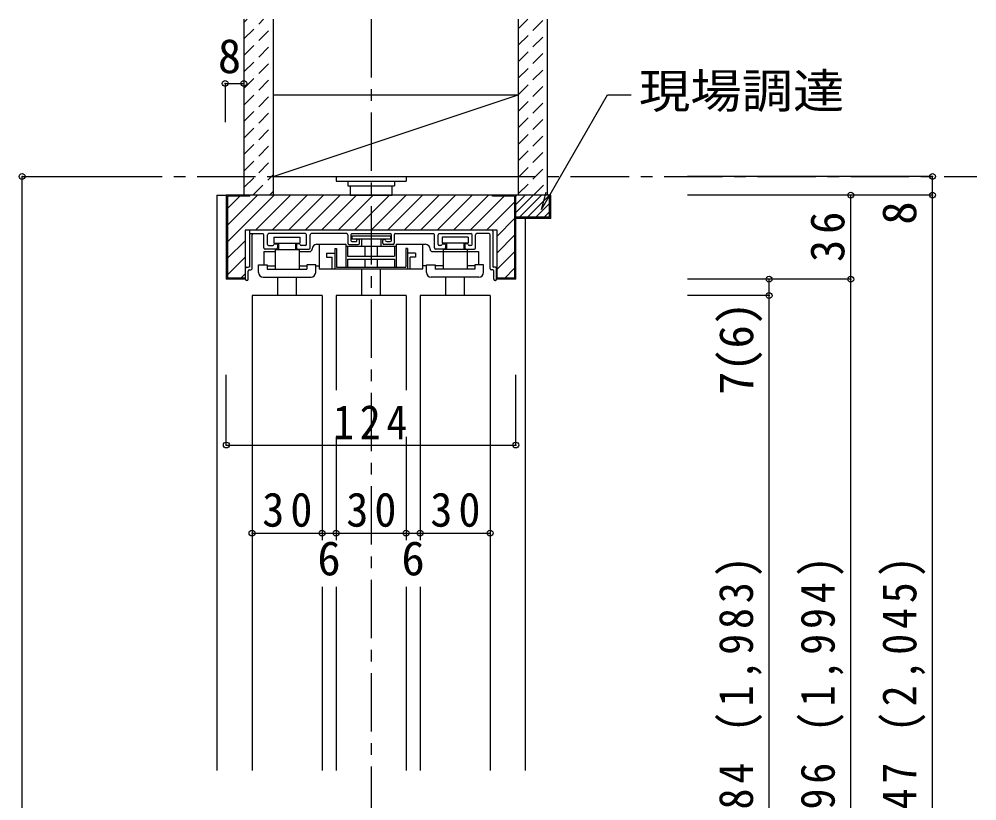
# Model space of a CAD drawing. Units: millimetres at full size, sheet at 1:5; details may follow other scales. Extents: x -973 to 977, y -718 to 696.
# Drawn here: x -485.4 to -75.2, y -337.2 to -2.5 of the extents above; entities that cross this region are included whole.
import ezdxf
from ezdxf.enums import TextEntityAlignment as Align

# ---------------------------------------------------------------- set-up
doc = ezdxf.new("R2010")
doc.units = ezdxf.units.MM
doc.header["$LTSCALE"] = 5
doc.header["$PDMODE"] = 32
doc.header["$PDSIZE"] = 2.5
doc.linetypes.add('CHAIN1', pattern=[8, 5, -1, 1, -1])
doc.linetypes.add('DASHED1', pattern=[1.8, 1.2, -0.6])
for name, color, linetype in [('0-1_通り芯', 4, 'CHAIN1'), ('0-2_柱', 7, 'Continuous'), ('0-3_仕上げ', 2, 'Continuous'), ('0-4_枠', 3, 'Continuous'), ('0-6_扉', 6, 'Continuous'), ('0-7_金物', 7, 'Continuous'), ('0-A_文字', 7, 'Continuous'), ('0-B_寸法', 7, 'Continuous'), ('0-C_ハッチ', 4, 'Continuous')]:
    doc.layers.add(name, color=color, linetype=linetype)
doc.styles.add('ＭＳ ゴシック', font='')
doc.styles.get('ＭＳ ゴシック').set_extended_font_data('MS Gothic')

msp = doc.modelspace()

# ---------------------------------------------------------------- linework, layer by layer
at = {"layer": '0-1_通り芯'}
for p, q in [((-334.656, -2.5), (-334.656, -577.5)), ((-449.156, -69.84), (-75.156, -69.84))]:
    msp.add_line(p, q, dxfattribs=at)
at = {"layer": '0-2_柱'}
for p, q in [((-376.656, -69.84), (-271.656, -34.84)), ((-376.656, -34.84), (-271.656, -34.84)), ((-376.656, -69.84), (-375.862, -69.84)), ((-375.862, -69.84), (-271.656, -69.84))]:
    msp.add_line(p, q, dxfattribs=at)
at = {"layer": '0-3_仕上げ'}
for p, q in [((-389.156, -2.5), (-389.156, -77.84)), ((-376.656, -2.5), (-376.656, -77.84)), ((-271.656, -2.5), (-271.656, -77.84)), ((-259.156, -2.5), (-259.156, -77.84))]:
    msp.add_line(p, q, dxfattribs=at)
at = {"layer": '0-4_枠', "color": 4}
msp.add_line((-400.656, -77.84), (-396.656, -77.84), dxfattribs=at)
at = {"layer": '0-4_枠'}
for p, q in [((-257.656, -77.84), (-396.656, -77.84)), ((-396.656, -77.84), (-396.656, -113.84)), ((-386.656, -78.34), (-386.656, -77.84)), ((-282.656, -78.34), (-282.656, -77.84)), ((-272.656, -113.84), (-272.656, -77.84)), ((-258.156, -87.34), (-258.156, -77.84)), ((-257.656, -87.84), (-257.656, -77.84)), ((-386.656, -78.34), (-396.156, -78.34)), ((-396.156, -78.34), (-396.156, -113.34)), ((-273.156, -78.34), (-282.656, -78.34)), ((-273.156, -78.34), (-273.156, -113.34)), ((-258.156, -87.34), (-272.656, -87.34)), ((-257.656, -87.84), (-272.656, -87.84)), ((-280.656, -113.84), (-280.656, -92.84)), ((-388.656, -113.84), (-396.656, -113.84)), ((-388.656, -113.34), (-396.156, -113.34)), ((-273.156, -113.34), (-280.656, -113.34)), ((-272.656, -113.84), (-280.656, -113.84))]:
    msp.add_line(p, q, dxfattribs=at)
msp.add_lwpolyline([(-280.656, -92.84), (-388.656, -92.84), (-388.656, -113.84)], dxfattribs=at)
at = {"layer": '0-6_扉'}
for p, q in [((-355.656, -120.84), (-385.656, -120.84)), ((-385.656, -120.84), (-385.656, -324.17)), ((-355.656, -120.84), (-355.656, -225.539)), ((-319.656, -120.84), (-349.656, -120.84)), ((-349.656, -120.84), (-349.656, -161.34)), ((-319.656, -120.84), (-319.656, -161.34)), ((-313.656, -120.84), (-313.656, -225.539)), ((-283.656, -120.84), (-313.656, -120.84)), ((-283.656, -120.84), (-283.656, -324.17)), ((-349.656, -181.34), (-349.656, -225.539)), ((-319.656, -181.34), (-319.656, -225.539)), ((-355.656, -245.539), (-355.656, -324.17)), ((-349.656, -245.539), (-349.656, -324.17)), ((-319.656, -245.539), (-319.656, -324.17)), ((-313.656, -245.539), (-313.656, -324.17))]:
    msp.add_line(p, q, dxfattribs=at)
at = {"layer": '0-7_金物'}
for p, q in [((-349.656, -69.84), (-349.656, -71.84)), ((-349.656, -69.84), (-319.656, -69.84)), ((-349.656, -71.84), (-319.656, -71.84)), ((-344.656, -71.84), (-344.656, -73.84)), ((-344.656, -73.84), (-324.656, -73.84)), ((-343.656, -73.84), (-343.656, -77.84)), ((-325.656, -77.84), (-325.656, -73.84)), ((-324.656, -71.84), (-324.656, -73.84)), ((-319.656, -69.84), (-319.656, -71.84)), ((-343.656, -77.84), (-325.656, -77.84)), ((-386.758, -93.34), (-386.758, -108.74)), ((-283.058, -92.84), (-386.258, -92.84)), ((-386.258, -94.34), (-381.058, -94.34)), ((-362.758, -94.34), (-378.558, -94.34)), ((-345.058, -94.34), (-360.272, -94.34)), ((-342.858, -94.34), (-326.458, -94.34)), ((-324.258, -94.34), (-307.958, -94.34)), ((-305.458, -94.34), (-291.858, -94.34)), ((-284.158, -94.34), (-289.358, -94.34)), ((-282.558, -93.34), (-282.558, -108.74)), ((-385.658, -109.34), (-385.658, -94.84)), ((-380.558, -100.44), (-380.558, -94.84)), ((-379.058, -98.94), (-379.058, -94.84)), ((-376.251, -95.893), (-365.179, -95.893)), ((-365.179, -95.893), (-365.179, -98.463)), ((-362.258, -98.94), (-362.258, -94.84)), ((-360.758, -100.44), (-360.758, -94.84)), ((-344.558, -94.84), (-344.558, -98.44)), ((-343.358, -94.84), (-343.358, -97.24)), ((-342.942, -95.202), (-326.377, -95.202)), ((-342.942, -95.202), (-342.942, -96.582)), ((-342.942, -96.582), (-326.377, -96.582)), ((-342.858, -97.74), (-340.858, -97.74)), ((-340.858, -97.24), (-340.858, -97.74)), ((-340.158, -96.74), (-340.358, -96.74)), ((-339.658, -98.44), (-339.658, -97.24)), ((-338.801, -96.669), (-338.801, -99.775)), ((-330.511, -96.669), (-330.511, -99.775)), ((-329.658, -98.44), (-329.658, -97.24)), ((-329.158, -96.74), (-328.958, -96.74)), ((-327.958, -97.74), (-326.458, -97.74)), ((-326.377, -95.202), (-326.377, -96.582)), ((-325.958, -97.24), (-325.958, -94.84)), ((-324.758, -94.84), (-324.758, -98.44)), ((-307.458, -100.44), (-307.458, -94.84)), ((-305.958, -98.94), (-305.958, -94.84)), ((-293.061, -95.893), (-304.133, -95.893)), ((-304.133, -95.893), (-304.133, -98.463)), ((-291.358, -98.94), (-291.358, -94.84)), ((-289.858, -100.44), (-289.858, -94.84)), ((-283.658, -109.34), (-283.658, -94.84)), ((-380.631, -102.043), (-375.756, -102.043)), ((-380.631, -102.043), (-380.631, -107.657)), ((-375.258, -100.94), (-380.058, -100.94)), ((-378.558, -99.44), (-376.737, -99.44)), ((-375.758, -98.64), (-375.258, -98.64)), ((-375.756, -101.116), (-375.756, -109.534)), ((-375.756, -101.116), (-365.475, -101.116)), ((-374.758, -99.14), (-374.758, -100.44)), ((-374.372, -98.463), (-374.372, -101.116)), ((-366.958, -98.463), (-366.958, -101.116)), ((-366.558, -99.14), (-366.558, -100.44)), ((-365.558, -98.64), (-366.058, -98.64)), ((-366.058, -100.94), (-361.258, -100.94)), ((-365.475, -101.116), (-365.475, -109.534)), ((-365.475, -102.043), (-361.019, -102.043)), ((-362.758, -99.44), (-364.578, -99.44)), ((-359.957, -100.901), (-359.957, -101.043)), ((-357.957, -98.901), (-345.402, -98.901)), ((-350.234, -100.674), (-350.234, -109.425)), ((-345.402, -98.901), (-345.402, -108.705)), ((-345.246, -99.728), (-323.91, -99.728)), ((-344.754, -99.728), (-344.754, -103.916)), ((-344.058, -98.94), (-340.158, -98.94)), ((-337.334, -99.728), (-337.334, -103.916)), ((-331.977, -99.728), (-331.977, -103.916)), ((-325.258, -98.94), (-329.158, -98.94)), ((-324.557, -99.728), (-324.557, -103.916)), ((-323.91, -98.901), (-323.91, -108.705)), ((-323.91, -98.901), (-311.355, -98.901)), ((-319.078, -100.674), (-319.798, -100.674)), ((-319.798, -100.674), (-319.798, -108.705)), ((-319.078, -100.674), (-319.078, -109.425)), ((-312.432, -109.425), (-312.432, -98.901)), ((-309.355, -101.043), (-309.355, -100.901)), ((-308.355, -102.043), (-288.68, -102.043)), ((-303.254, -100.94), (-306.958, -100.94)), ((-304.734, -99.44), (-305.458, -99.44)), ((-293.555, -101.116), (-303.836, -101.116)), ((-303.836, -101.116), (-303.836, -109.534)), ((-303.754, -98.64), (-303.254, -98.64)), ((-302.754, -99.14), (-302.754, -100.44)), ((-302.353, -98.463), (-302.353, -101.116)), ((-294.939, -98.463), (-294.939, -101.116)), ((-294.554, -99.14), (-294.554, -100.44)), ((-293.554, -98.64), (-294.054, -98.64)), ((-294.054, -100.94), (-290.358, -100.94)), ((-293.555, -101.116), (-293.555, -109.534)), ((-291.858, -99.44), (-292.574, -99.44)), ((-288.68, -102.043), (-288.68, -107.657)), ((-353.723, -102.723), (-350.455, -102.723)), ((-353.723, -102.723), (-353.723, -104.385)), ((-353.723, -104.385), (-351.341, -104.385)), ((-351.341, -109.425), (-351.341, -104.385)), ((-344.754, -103.916), (-324.557, -103.916)), ((-344.754, -105.21), (-344.754, -108.705)), ((-344.754, -105.21), (-324.557, -105.21)), ((-337.334, -105.21), (-337.334, -108.705)), ((-331.977, -105.21), (-331.977, -108.705)), ((-324.557, -105.21), (-324.557, -108.705)), ((-315.589, -102.723), (-318.856, -102.723)), ((-315.589, -104.385), (-317.97, -104.385)), ((-317.97, -109.425), (-317.97, -104.385)), ((-315.589, -102.723), (-315.589, -104.385)), ((-388.408, -113.84), (-388.408, -109.24)), ((-387.908, -108.74), (-387.258, -108.74)), ((-387.308, -113.84), (-387.308, -110.34)), ((-386.808, -109.84), (-386.158, -109.84)), ((-382.854, -110.969), (-382.854, -107.657)), ((-379.144, -108.096), (-375.756, -108.096)), ((-379.116, -109.534), (-362.116, -109.534)), ((-365.475, -108.096), (-362.116, -108.096)), ((-362.116, -107.657), (-362.116, -109.534)), ((-358.378, -108.096), (-356.88, -108.096)), ((-349.514, -108.705), (-319.798, -108.705)), ((-338.656, -120.84), (-338.656, -109.805)), ((-330.656, -120.84), (-330.656, -109.805)), ((-310.934, -108.096), (-312.432, -108.096)), ((-307.196, -107.657), (-307.196, -109.534)), ((-303.836, -108.096), (-307.196, -108.096)), ((-290.196, -109.534), (-307.196, -109.534)), ((-290.168, -108.096), (-293.555, -108.096)), ((-282.508, -109.84), (-283.158, -109.84)), ((-281.408, -108.74), (-282.058, -108.74)), ((-282.008, -113.84), (-282.008, -110.34)), ((-280.908, -113.84), (-280.908, -109.24)), ((-387.908, -114.34), (-387.808, -114.34)), ((-380.854, -112.969), (-360.424, -112.969)), ((-374.656, -120.84), (-374.656, -112.969)), ((-366.656, -120.84), (-366.656, -112.969)), ((-288.457, -112.969), (-308.887, -112.969)), ((-302.656, -120.84), (-302.656, -112.969)), ((-294.656, -120.84), (-294.656, -112.969)), ((-281.408, -114.34), (-281.508, -114.34))]:
    msp.add_line(p, q, dxfattribs=at)
for points in [[(-376.251, -95.893), (-376.251, -98.463), (-365.179, -98.463)], [(-293.061, -95.893), (-293.061, -98.463), (-304.133, -98.463)], [(-356.88, -99.068), (-356.88, -109.425), (-312.432, -109.425)], [(-350.234, -100.674), (-349.514, -100.674), (-349.514, -108.705)], [(-382.854, -107.657), (-379.116, -107.657), (-379.116, -109.534)], [(-358.378, -110.969), (-358.378, -107.657), (-362.116, -107.657)], [(-310.934, -110.969), (-310.934, -107.657), (-307.196, -107.657)], [(-286.457, -110.969), (-286.457, -107.657), (-290.196, -107.657), (-290.196, -109.534)]]:
    msp.add_lwpolyline(points, dxfattribs=at)
for centre, radius, start, end in [((-386.258, -93.34), 0.5, 90, 180), ((-386.258, -94.84), 0.5, 90, 180), ((-385.158, -94.84), 0.5, 90, 180), ((-381.058, -94.84), 0.5, 0, 90), ((-378.558, -94.84), 0.5, 90, 180), ((-362.758, -94.84), 0.5, 0, 90), ((-360.258, -94.84), 0.5, 90, 180), ((-345.058, -94.84), 0.5, 0, 90), ((-342.858, -94.84), 0.5, 90, 180), ((-326.458, -94.84), 0.5, 0, 90), ((-324.258, -94.84), 0.5, 90, 180), ((-307.958, -94.84), 0.5, 0, 90), ((-305.458, -94.84), 0.5, 90, 180), ((-291.858, -94.84), 0.5, 0, 90), ((-289.358, -94.84), 0.5, 90, 180), ((-284.158, -94.84), 0.5, 0, 90), ((-283.058, -93.34), 0.5, 0, 90), ((-344.058, -98.44), 0.5, 180, 270), ((-342.858, -97.24), 0.5, 180, 270), ((-340.358, -97.24), 0.5, 90, 180), ((-340.158, -97.24), 0.5, 0, 90), ((-340.158, -98.44), 0.5, 270, 0), ((-329.158, -97.24), 0.5, 90, 180), ((-329.158, -98.44), 0.5, 180, 270), ((-328.958, -97.24), 0.5, 0, 90), ((-327.958, -97.24), 0.5, 180, 270), ((-326.458, -97.24), 0.5, 270, 0), ((-325.258, -98.44), 0.5, 270, 0), ((-380.058, -100.44), 0.5, 180, 270), ((-378.558, -98.94), 0.5, 180, 270), ((-376.737, -98.94), 0.5, 270, 348.46303), ((-375.758, -99.14), 0.5, 90, 168.46303), ((-375.258, -99.14), 0.5, 0, 90), ((-375.258, -100.44), 0.5, 270, 0), ((-366.058, -99.14), 0.5, 90, 180), ((-366.058, -100.44), 0.5, 180, 270), ((-365.558, -99.14), 0.5, 11.53696, 90), ((-364.578, -98.94), 0.5, 191.53696, 270), ((-362.758, -98.94), 0.5, 270, 0), ((-361.258, -100.44), 0.5, 270, 0), ((-360.957, -101.043), 1, 270, 0), ((-357.957, -100.901), 2, 90, 180), ((-311.355, -100.901), 2, 0, 90), ((-308.355, -101.043), 1, 180, 270), ((-308.355, -101.043), 1, 180, 270), ((-306.958, -100.44), 0.5, 180, 270), ((-305.458, -98.94), 0.5, 180, 270), ((-304.734, -98.94), 0.5, 270, 348.46304), ((-303.754, -99.14), 0.5, 90, 168.46304), ((-303.254, -99.14), 0.5, 0, 90), ((-303.254, -100.44), 0.5, 270, 0), ((-294.054, -99.14), 0.5, 90, 180), ((-294.054, -100.44), 0.5, 180, 270), ((-293.554, -99.14), 0.5, 11.53697, 90), ((-292.574, -98.94), 0.5, 191.53697, 270), ((-291.858, -98.94), 0.5, 270, 0), ((-290.358, -100.44), 0.5, 270, 0), ((-387.908, -109.24), 0.5, 90, 180), ((-386.808, -110.34), 0.5, 90, 180), ((-387.258, -108.24), 0.5, 270, 0), ((-386.158, -109.34), 0.5, 270, 0), ((-283.158, -109.34), 0.5, 180, 270), ((-282.058, -108.24), 0.5, 180, 270), ((-282.508, -110.34), 0.5, 0, 90), ((-281.408, -109.24), 0.5, 0, 90), ((-387.908, -113.84), 0.5, 180, 270), ((-387.808, -113.84), 0.5, 270, 0), ((-380.854, -110.969), 2, 180, 270), ((-360.378, -110.969), 2, 270, 0), ((-308.934, -110.969), 2, 180, 270), ((-288.457, -110.969), 2, 270, 0), ((-281.508, -113.84), 0.5, 180, 270), ((-281.408, -113.84), 0.5, 270, 0)]:
    msp.add_arc(centre, radius, start, end, dxfattribs=at)
at = {"layer": '0-A_文字'}
msp.add_line((-261.674, -84.059), (-259.674, -76.559), dxfattribs=at)
msp.add_lwpolyline([(-261.674, -84.059), (-233.304, -34.939), (-223.304, -34.939)], dxfattribs=at)
at = {"layer": '0-B_寸法', "color": 4}
for p, q in [((-397.156, -30.009), (-389.156, -30.009)), ((-397.156, -30.009), (-397.156, -46.665)), ((-389.156, -30.009), (-389.156, -46.665)), ((-484.156, -69.84), (-449.156, -69.84)), ((-484.156, -567.5), (-484.156, -69.84)), ((-94.156, -69.84), (-199.156, -69.84)), ((-94.156, -77.84), (-94.156, -69.84)), ((-94.156, -77.84), (-199.156, -77.84)), ((-129.156, -113.84), (-129.156, -77.84)), ((-94.156, -567.5), (-94.156, -77.84)), ((-164.156, -113.84), (-199.156, -113.84)), ((-129.156, -113.84), (-199.156, -113.84)), ((-164.156, -120.84), (-164.156, -113.84)), ((-129.156, -555.5), (-129.156, -113.84)), ((-164.156, -120.84), (-199.156, -120.84)), ((-164.156, -547.5), (-164.156, -120.84)), ((-396.656, -184.84), (-396.656, -154.84)), ((-272.656, -184.84), (-272.656, -154.84)), ((-396.656, -184.84), (-272.656, -184.84)), ((-385.656, -222.539), (-355.656, -222.539)), ((-355.656, -222.539), (-355.656, -225.539)), ((-355.656, -222.539), (-349.656, -222.539)), ((-349.656, -222.539), (-319.656, -222.539)), ((-319.656, -222.539), (-319.656, -225.539)), ((-319.656, -222.539), (-313.656, -222.539)), ((-313.656, -222.539), (-283.656, -222.539)), ((-283.656, -222.539), (-283.656, -230.685))]:
    msp.add_line(p, q, dxfattribs=at)
at = {"layer": '0-B_寸法'}
for p in [(-397.156, -30.009), (-389.156, -30.009), (-484.156, -69.84), (-94.156, -69.84), (-129.156, -77.84), (-94.156, -77.84), (-164.156, -113.84), (-129.156, -113.84), (-164.156, -120.84), (-396.656, -184.84), (-272.656, -184.84), (-385.656, -222.539), (-355.656, -222.539), (-349.656, -222.539), (-319.656, -222.539), (-313.656, -222.539), (-283.656, -222.539)]:
    msp.add_point(p, dxfattribs=at)
at = {"layer": '0-C_ハッチ', "linetype": 'DASHED1'}
for p, q in [((-389.156, -3.909), (-387.747, -2.5)), ((-389.156, -10.98), (-380.676, -2.5)), ((-271.656, -6.617), (-267.539, -2.5)), ((-271.656, -13.688), (-260.468, -2.5)), ((-389.156, -18.051), (-376.656, -5.551)), ((-271.656, -20.759), (-259.156, -8.259)), ((-389.156, -25.122), (-376.656, -12.622)), ((-271.656, -27.83), (-259.156, -15.33)), ((-389.156, -32.193), (-376.656, -19.693)), ((-271.656, -34.901), (-259.156, -22.401)), ((-389.156, -39.264), (-376.656, -26.764)), ((-271.656, -41.972), (-259.156, -29.472)), ((-389.156, -46.335), (-376.656, -33.835)), ((-271.656, -49.044), (-259.156, -36.544)), ((-389.156, -53.406), (-376.656, -40.906)), ((-271.656, -56.115), (-259.156, -43.615)), ((-389.156, -60.478), (-376.656, -47.978)), ((-271.656, -63.186), (-259.156, -50.686)), ((-389.156, -67.549), (-376.656, -55.049)), ((-271.656, -70.257), (-259.156, -57.757)), ((-389.156, -74.62), (-376.656, -62.12)), ((-271.656, -77.328), (-259.156, -64.828)), ((-385.305, -77.84), (-376.656, -69.191)), ((-265.097, -77.84), (-259.156, -71.899)), ((-378.234, -77.84), (-376.656, -76.262))]:
    msp.add_line(p, q, dxfattribs=at)
at = {"layer": '0-C_ハッチ'}
for p, q in [((-400.656, -77.84), (-400.656, -324.17)), ((-383.293, -77.84), (-396.156, -90.702)), ((-376.222, -77.84), (-396.156, -97.773)), ((-369.151, -77.84), (-384.151, -92.84)), ((-362.08, -77.84), (-377.08, -92.84)), ((-355.009, -77.84), (-370.009, -92.84)), ((-347.938, -77.84), (-362.938, -92.84)), ((-340.867, -77.84), (-355.867, -92.84)), ((-333.796, -77.84), (-348.796, -92.84)), ((-326.725, -77.84), (-341.725, -92.84)), ((-319.654, -77.84), (-334.654, -92.84)), ((-312.583, -77.84), (-327.583, -92.84)), ((-305.512, -77.84), (-320.512, -92.84)), ((-298.441, -77.84), (-313.441, -92.84)), ((-291.37, -77.84), (-306.37, -92.84)), ((-284.299, -77.84), (-299.299, -92.84)), ((-272.235, -77.84), (-272.656, -78.261)), ((-265.164, -77.84), (-272.656, -85.332)), ((-268.699, -77.84), (-272.656, -81.796)), ((-261.628, -77.84), (-271.128, -87.34)), ((-258.156, -77.903), (-267.593, -87.34)), ((-390.846, -78.322), (-396.156, -83.631)), ((-277.71, -78.322), (-292.228, -92.84)), ((-273.156, -80.839), (-285.157, -92.84)), ((-258.156, -81.438), (-264.057, -87.34)), ((-258.156, -84.974), (-260.522, -87.34)), ((-273.156, -87.91), (-280.656, -95.41)), ((-268.656, -87.84), (-268.656, -324.17)), ((-388.656, -97.344), (-396.156, -104.844)), ((-273.156, -94.981), (-280.656, -102.481)), ((-273.156, -102.052), (-280.656, -109.552)), ((-388.656, -104.416), (-396.156, -111.916)), ((-273.156, -109.123), (-277.373, -113.34)), ((-388.656, -111.487), (-390.509, -113.34))]:
    msp.add_line(p, q, dxfattribs=at)

# ---------------------------------------------------------------- texts
at = {"layer": '0-4_枠', "color": 7, "style": 'ＭＳ ゴシック'}
msp.add_text('7(6)', height=14.66, rotation=90, dxfattribs=at).set_placement((-166.568, -163.436), align=Align.BOTTOM_LEFT)
at = {"layer": '0-4_枠', "color": 7, "char_height": 14.66, "attachment_point": 7, "rotation": 90, "style": 'ＭＳ ゴシック'}
for s, insert in [('\\T1.23;\\W0.9;ＤＨ＝2,284\\~(1,983)', (-167.156, -440.42)), ('\\T1.23;\\W0.9;枠内＝2,296\\~(1,994)', (-132.156, -440.42)), ('\\T1.23;\\W0.9;枠外＝2,347\\~(2,045)', (-97.156, -440.42))]:
    msp.add_mtext(s, dxfattribs=dict(at, insert=insert))
at = {"layer": '0-A_文字', "style": 'ＭＳ ゴシック', "width": 1.1}
msp.add_text('現場調達', height=14.66, dxfattribs=at).set_placement((-219.928, -44.939), align=Align.BOTTOM_LEFT)
at = {"layer": '0-B_寸法', "style": 'ＭＳ ゴシック'}
for s, p in [('8', (-400.28, -30.009)), ('6', (-357.656, -245.039)), ('6', (-321.656, -245.039))]:
    msp.add_text(s, height=14.66, dxfattribs=at).set_placement(p, align=Align.BOTTOM_LEFT)
msp.add_text('8', height=14.66, rotation=90, dxfattribs=at).set_placement((-96.701, -90.505), align=Align.BOTTOM_LEFT)
at = {"layer": '0-B_寸法', "insert": (-131.656, -106.465), "char_height": 14.66, "attachment_point": 7, "rotation": 90, "style": 'ＭＳ ゴシック'}
msp.add_mtext('\\T1.27;\\W0.95;36', dxfattribs=at)
at = {"layer": '0-B_寸法', "char_height": 14.66, "attachment_point": 7, "style": 'ＭＳ ゴシック'}
for s, insert in [('\\T1.27;\\W0.9;124', (-350.906, -182.34)), ('\\T1.27;\\W0.95;30', (-381.281, -220.039)), ('\\T1.27;\\W0.95;30', (-345.281, -220.039)), ('\\T1.27;\\W0.95;30', (-309.281, -220.039))]:
    msp.add_mtext(s, dxfattribs=dict(at, insert=insert))

doc.saveas('drawing.dxf')
